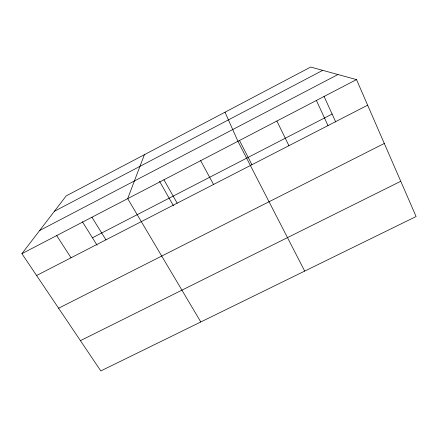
<?xml version="1.0" encoding="UTF-8"?>
<svg xmlns="http://www.w3.org/2000/svg" width="438" height="438" viewBox="0 0 438 438"><rect width="100%" height="100%" fill="white"/><g stroke="black" fill="none" stroke-linecap="round" stroke-linejoin="round"><path stroke-width="0.66" d="M144.387 154.685L127.682 198.638L200.79 321.974M21.9 253.673L66.187 195.895L310.679 67.058L356.505 79.596L416.1 216.525L100.806 370.942L21.9 253.673L356.505 79.596M54.394 211.28L322.729 70.354M39.644 230.525L337.961 74.52M92.423 237.79L332.124 114.05M36.589 275.507L367.641 105.186M58.61 308.226L384.296 143.45M80.428 340.655L400.759 181.272M56.683 235.578L71.027 257.79M82.377 221.743L97.094 245.247M91.942 217.237L105.93 239.832M159.547 181.316L173.453 205.745M163.927 179.788L177.171 203.177M200.67 160.669L213.53 184.469M239.498 140.472L251.899 164.633M304.695 271.089L237.938 141.282L224.995 112.21M276.882 121.019L288.916 145.69M316.4 100.461L327.991 125.586M323.989 96.229L335.765 122.038"/></g></svg>
